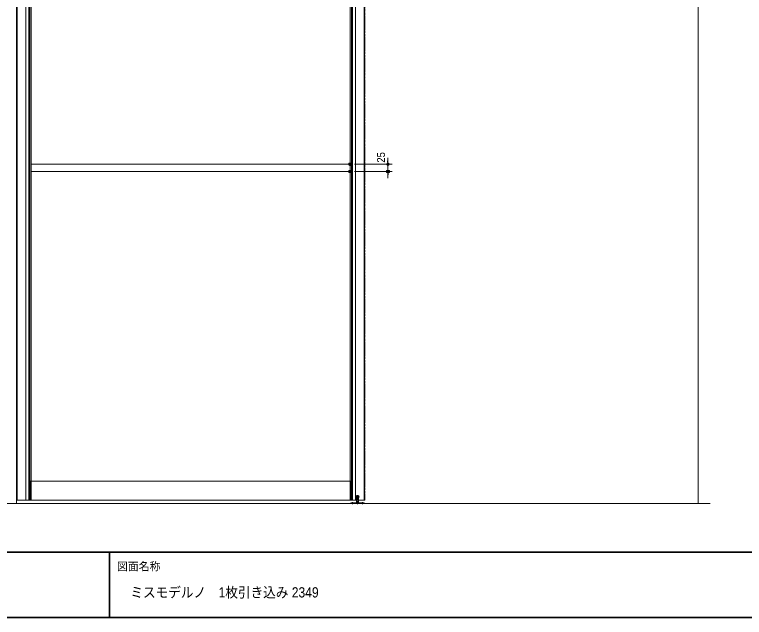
# Model space of a CAD drawing. Units: millimetres, scale not verified. Extents: x -4547 to 4547, y -2284 to 2284.
# Drawn here: x -3280 to -765, y -2078 to 0 of the extents above; entities that cross this region are included whole.
import ezdxf
from ezdxf.enums import TextEntityAlignment as Align

# ---------------------------------------------------------------- set-up
doc = ezdxf.new("R2010")
doc.units = ezdxf.units.MM
doc.header["$LTSCALE"] = 20
doc.header["$PDMODE"] = 32
doc.header["$PDSIZE"] = 10
for name, pattern in [('USER1', [10.5, 8, -0.5, 0.5, -0.5, 0.5, -0.5]), ('USER2', [2.91, 1.76, -0.4, 0.35, -0.4]), ('USER3', [1.11, 0.71, -0.4])]:
    doc.linetypes.add(name, pattern=pattern)
for name, color, linetype, lineweight in [('0-0_1図面枠', 7, 'Continuous', 20), ('0-1_3一般', 7, 'Continuous', 15), ('0-2_2寸法-2', 7, 'Continuous', 15), ('0-3_0', 7, 'Continuous', 25)]:
    doc.layers.add(name, color=color, linetype=linetype, lineweight=lineweight)
doc.layers.add('0-4_Defpoints', color=7, linetype='Continuous')
doc.styles.add('ＭＳ Ｐゴシック', font='')
doc.styles.get('ＭＳ Ｐゴシック').set_extended_font_data('MS PGothic')

# ---------------------------------------------------------------- blocks, each defined once
blk = doc.blocks.new('グループ-2')
at = {"layer": '0-0_1図面枠', "lineweight": 35}
for p, q in [((-60000, -37050), (60000, -37050)), ((-32250, -37050), (-32250, -41550))]:
    blk.add_line(p, q, dxfattribs=at)
blk.add_lwpolyline([(-60000, 41550), (60000, 41550), (60000, -41550), (-60000, -41550)], close=True, dxfattribs=at)
blk = doc.blocks.new('図面枠')
at = {"layer": '0-0_1図面枠'}
blk.add_blockref('グループ-2', (0, 0), dxfattribs=at)
at = {"layer": '0-0_1図面枠', "style": 'ＭＳ Ｐゴシック'}
blk.add_text('図面名称', height=550.3, dxfattribs=at).set_placement((-31725.1, -38474.8), align=Align.BOTTOM_LEFT)
blk = doc.blocks.new('グループ-21')
at = {"layer": '0-1_3一般'}
for p, q in [((-15234.6, -33166.3), (-15244.6, -33176.3)), ((-15244.6, -33226.3), (-15244.6, -33176.3)), ((-15234.6, -33166.3), (-15229.6, -33166.3)), ((-15229.6, -33166.3), (-15069.6, -33166.3)), ((-15192.1, -33166.3), (-15194.6, -33156.3)), ((-15104.6, -33156.3), (-15194.6, -33156.3)), ((-15107.1, -33166.3), (-15104.6, -33156.3)), ((-15069.6, -33166.3), (-15064.6, -33166.3)), ((-15054.6, -33176.3), (-15054.6, -33226.3)), ((-15249.6, -33226.3), (-15049.6, -33226.3)), ((-15249.6, -33246.3), (-15049.6, -33246.3)), ((-15244.6, -33296.3), (-15244.6, -33246.3)), ((-15234.6, -33306.3), (-15244.6, -33296.3)), ((-15244.6, -33296.3), (-15054.6, -33296.3)), ((-15229.6, -33306.3), (-15234.6, -33306.3)), ((-15069.6, -33306.3), (-15229.6, -33306.3)), ((-15219.6, -33636.3), (-15219.6, -33306.3)), ((-15079.6, -33636.3), (-15219.6, -33636.3)), ((-15079.6, -33636.3), (-15079.6, -33306.3)), ((-15064.6, -33306.3), (-15069.6, -33306.3)), ((-15064.6, -33306.3), (-15054.6, -33296.3)), ((-15054.6, -33246.3), (-15054.6, -33296.3))]:
    blk.add_line(p, q, dxfattribs=at)
at = {"layer": '0-1_3一般', "linetype": 'USER3'}
for p, q in [((-15229.6, -33166.3), (-15229.6, -33186.3)), ((-15107.6, -33186.3), (-15191.6, -33186.3)), ((-15107.6, -33286.3), (-15107.6, -33186.3)), ((-15069.6, -33186.3), (-15107.6, -33186.3)), ((-15069.6, -33166.3), (-15069.6, -33186.3)), ((-15549.6, -33696.3), (-15549.6, -33656.3)), ((-15449.6, -33656.3), (-15449.6, -33696.3)), ((-15229.6, -33306.3), (-15229.6, -33286.3)), ((-15199.6, -33676.3), (-15204.6, -33696.3)), ((-15204.6, -33696.3), (-15094.6, -33696.3)), ((-15199.6, -33636.3), (-15199.6, -33676.3)), ((-15199.6, -33636.3), (-15199.6, -33676.3)), ((-15149.6, -33679), (-15179.6, -33696.3)), ((-15119.6, -33696.3), (-15149.6, -33679)), ((-15099.6, -33676.3), (-15099.6, -33636.3)), ((-15099.6, -33676.3), (-15099.6, -33636.3)), ((-15094.6, -33696.3), (-15099.6, -33676.3)), ((-15069.6, -33306.3), (-15069.6, -33286.3)), ((-14849.6, -33696.3), (-14849.6, -33656.3)), ((-14749.6, -33656.3), (-14749.6, -33696.3))]:
    blk.add_line(p, q, dxfattribs=at)
at = {"layer": '0-1_3一般', "linetype": 'USER1'}
for p, q in [((-15189.6, -33176.3), (-15192.1, -33166.3)), ((-15189.6, -33286.3), (-15189.6, -33176.3)), ((-15109.6, -33176.3), (-15107.1, -33166.3)), ((-15109.6, -33286.3), (-15109.6, -33176.3)), ((-15219.6, -33286.3), (-15199.6, -33286.3)), ((-15219.6, -33306.3), (-15219.6, -33286.3)), ((-15199.6, -33286.3), (-15189.6, -33286.3)), ((-15189.6, -33286.3), (-15109.6, -33286.3)), ((-15109.6, -33286.3), (-15099.6, -33286.3)), ((-15099.6, -33286.3), (-15079.6, -33286.3)), ((-15079.6, -33306.3), (-15079.6, -33286.3))]:
    blk.add_line(p, q, dxfattribs=at)
at = {"layer": '0-1_3一般', "linetype": 'USER2'}
for p, q in [((-15149.6, -33736.3), (-15149.6, -33126.3)), ((-15149.6, -33146.3), (-15149.6, -33136.3)), ((-15149.6, -33326.3), (-15149.6, -33146.3)), ((-15149.6, -33326.3), (-15149.6, -33146.3)), ((-15499.6, -33736.3), (-15499.6, -33616.3)), ((-15259.6, -33236.3), (-15264.6, -33236.3)), ((-15059.6, -33236.3), (-15259.6, -33236.3)), ((-15149.6, -33336.3), (-15149.6, -33326.3)), ((-15149.6, -33736.3), (-15149.6, -33596.3)), ((-15034.6, -33236.3), (-15059.6, -33236.3)), ((-14799.6, -33736.3), (-14799.6, -33616.3))]:
    blk.add_line(p, q, dxfattribs=at)
at = {"layer": '0-1_3一般'}
for points in [[(-15064.6, -33166.3), (-15054.6, -33176.3), (-15244.6, -33176.3)], [(-15049.6, -33656.3), (-15049.6, -33636.3), (-15249.6, -33636.3), (-15249.6, -33656.3)]]:
    blk.add_lwpolyline(points, dxfattribs=at)
at = {"layer": '0-1_3一般', "linetype": 'USER3'}
for points in [[(-15191.6, -33286.3), (-15191.6, -33186.3), (-15229.6, -33186.3)], [(-15169.6, -33156.3), (-15149.6, -33167.8), (-15129.6, -33156.3)], [(-15249.6, -33696.3), (-15249.6, -33676.3), (-15049.6, -33676.3), (-15049.6, -33696.3)], [(-15069.6, -33286.3), (-15107.6, -33286.3), (-15191.6, -33286.3), (-15229.6, -33286.3)]]:
    blk.add_lwpolyline(points, dxfattribs=at)
at = {"layer": '0-1_3一般'}
blk.add_lwpolyline([(-14689.6, -33696.3), (-15609.6, -33696.3), (-15609.6, -33656.3), (-14689.6, -33656.3)], close=True, dxfattribs=at)
for centre, start, end in [((-15249.6, -33236.3), 90, 180), ((-15249.6, -33236.3), 180, 270), ((-15049.6, -33236.3), 0, 90), ((-15049.6, -33236.3), 270, 0)]:
    blk.add_arc(centre, 10, start, end, dxfattribs=at)
at = {"layer": '0-1_3一般', "linetype": 'USER3'}
for centre, start, end in [((-15249.6, -33236.3), 270, 90), ((-15049.6, -33236.3), 90, 180), ((-15049.6, -33236.3), 180, 270)]:
    blk.add_arc(centre, 10, start, end, dxfattribs=at)
blk = doc.blocks.new('グループ-27')
at = {"layer": '0-1_3一般'}
for p, q in [((-38599.6, -32186.3), (-38599.6, 12333.7)), ((-38011.5, 12333.7), (-38011.5, -33466.3)), ((-37809.6, 12333.7), (-37809.6, -33466.3)), ((-37727.6, 12333.7), (-37727.6, -33466.3)), ((-15571.6, -33466.3), (-15571.6, 12333.7)), ((-15489.6, -33466.3), (-15489.6, 12333.7)), ((-15287.6, -33466.3), (-15287.6, 12333.7)), ((-15649.6, -10316.3), (-15649.6, 11033.7)), ((-37649.6, -10316.3), (-37649.6, -32166.3)), ((-15649.6, -32166.3), (-15649.6, -10316.3)), ((-37649.6, -10816.3), (-15649.6, -10816.3)), ((-38599.6, -33466.3), (-38599.6, -32186.3)), ((-37649.6, -32166.3), (-15649.6, -32166.3)), ((-37649.6, -32166.3), (-37649.6, -33466.3)), ((-15649.6, -33466.3), (-15649.6, -32166.3)), ((-14699.6, -32186.3), (-14699.6, -33466.3)), ((-38519.6, -33466.3), (-38599.6, -33466.3)), ((-38155.6, -33466.3), (-38519.6, -33466.3)), ((-37679.6, -33466.3), (-38155.6, -33466.3)), ((-37649.6, -33466.3), (-37679.6, -33466.3)), ((-14699.6, -33466.3), (-37649.6, -33466.3)), ((-15619.6, -33466.3), (-15649.6, -33466.3)), ((-15143.6, -33466.3), (-15619.6, -33466.3)), ((-14779.6, -33466.3), (-15143.6, -33466.3)), ((-14699.6, -33466.3), (-14779.6, -33466.3))]:
    blk.add_line(p, q, dxfattribs=at)
at = {"layer": '0-1_3一般', "linetype": 'USER3'}
for p, q in [((-37679.6, -33466.3), (-37679.6, -32166.3)), ((-37679.6, -32166.3), (-37649.6, -32166.3)), ((-15649.6, -32166.3), (-15619.6, -32166.3)), ((-15619.6, -32166.3), (-15619.6, -33466.3))]:
    blk.add_line(p, q, dxfattribs=at)
at = {"layer": '0-1_3一般', "linetype": 'USER1'}
for points in [[(-38599.6, -33466.3), (-38649.6, -33466.3), (-38649.6, 12333.7), (-38599.6, 12333.7)], [(-14699.6, 12333.7), (-14649.6, 12333.7), (-14649.6, -33466.3), (-14699.6, -33466.3)]]:
    blk.add_lwpolyline(points, dxfattribs=at)
at = {"layer": '0-1_3一般'}
for points in [[(-37679.6, 12333.7), (-14699.6, 12333.7), (-14699.6, -32186.3)], [(-37649.6, 11033.7), (-37649.6, -10316.3), (-15649.6, -10316.3)]]:
    blk.add_lwpolyline(points, dxfattribs=at)
blk = doc.blocks.new('グループ-32')
at = {"layer": '0-1_3一般'}
for p, q in [((8330.4, -33696.3), (8330.4, 13303.7)), ((-39349.6, -33696.3), (9147.6, -33696.3))]:
    blk.add_line(p, q, dxfattribs=at)
blk.add_lwpolyline([(-38649.6, 14363.7), (-38649.6, 13303.7), (-38649.6, -33696.3)], dxfattribs=at)
blk = doc.blocks.new('グループ-34')
at = {"layer": '0-1_3一般'}
for name in ['グループ-32', 'グループ-27', 'グループ-21']:
    blk.add_blockref(name, (0, 0), dxfattribs=at)
blk = doc.blocks.new('_Dot')
at = {"layer": '0-3_0'}
blk.add_line((-10, 0), (-20, 0), dxfattribs=at)
for points in [[(0, 0), (-10, 0), (-9.92, 1.25)], [(0, 0), (-9.92, -1.25), (-10, 0)], [(0, 0), (-9.92, 1.25), (-9.69, 2.49)], [(0, 0), (-9.69, -2.49), (-9.92, -1.25)], [(0, 0), (-9.69, 2.49), (-9.3, 3.68)], [(0, 0), (-9.3, -3.68), (-9.69, -2.49)], [(0, 0), (-9.3, 3.68), (-8.76, 4.82)], [(0, 0), (-8.76, -4.82), (-9.3, -3.68)], [(0, 0), (-8.76, 4.82), (-8.09, 5.88)], [(0, 0), (-8.09, -5.88), (-8.76, -4.82)], [(0, 0), (-8.09, 5.88), (-7.29, 6.85)], [(0, 0), (-7.29, -6.85), (-8.09, -5.88)], [(0, 0), (-7.29, 6.85), (-6.37, 7.71)], [(0, 0), (-6.37, -7.71), (-7.29, -6.85)], [(0, 0), (-6.37, 7.71), (-5.36, 8.44)], [(0, 0), (-5.36, -8.44), (-6.37, -7.71)], [(0, 0), (-5.36, 8.44), (-4.26, 9.05)], [(0, 0), (-4.26, -9.05), (-5.36, -8.44)], [(0, 0), (-4.26, 9.05), (-3.09, 9.51)], [(0, 0), (-3.09, -9.51), (-4.26, -9.05)], [(0, 0), (-3.09, 9.51), (-1.87, 9.82)], [(0, 0), (-1.87, -9.82), (-3.09, -9.51)], [(0, 0), (-1.87, 9.82), (-0.63, 9.98)], [(0, 0), (-0.63, -9.98), (-1.87, -9.82)], [(0, 0), (-0.63, 9.98), (0.63, 9.98)], [(0, 0), (0.63, -9.98), (-0.63, -9.98)], [(0, 0), (0.63, 9.98), (1.87, 9.82)], [(0, 0), (1.87, 9.82), (3.09, 9.51)], [(0, 0), (3.09, 9.51), (4.26, 9.05)], [(0, 0), (4.26, 9.05), (5.36, 8.44)], [(0, 0), (5.36, 8.44), (6.37, 7.71)], [(0, 0), (6.37, 7.71), (7.29, 6.85)], [(0, 0), (7.29, 6.85), (8.09, 5.88)], [(0, 0), (8.09, 5.88), (8.76, 4.82)], [(0, 0), (8.76, 4.82), (9.3, 3.68)], [(0, 0), (9.3, 3.68), (9.69, 2.49)], [(0, 0), (9.69, 2.49), (9.92, 1.25)], [(0, 0), (9.92, 1.25), (10, 0)], [(0, 0), (1.87, -9.82), (0.63, -9.98)], [(0, 0), (3.09, -9.51), (1.87, -9.82)], [(0, 0), (4.26, -9.05), (3.09, -9.51)], [(0, 0), (5.36, -8.44), (4.26, -9.05)], [(0, 0), (6.37, -7.71), (5.36, -8.44)], [(0, 0), (7.29, -6.85), (6.37, -7.71)], [(0, 0), (8.09, -5.88), (7.29, -6.85)], [(0, 0), (8.76, -4.82), (8.09, -5.88)], [(0, 0), (9.3, -3.68), (8.76, -4.82)], [(0, 0), (9.69, -2.49), (9.3, -3.68)], [(0, 0), (9.92, -1.25), (9.69, -2.49)], [(0, 0), (10, 0), (9.92, -1.25)]]:
    blk.add_solid(points, dxfattribs=at)

msp = doc.modelspace()

# ---------------------------------------------------------------- linework, layer by layer
at = {"layer": '0-2_2寸法-2'}
for p, q in [((-1993.1, -504.56), (-1993.1, -493.3)), ((-2108.1, -515.81), (-1978.1, -515.81)), ((-1993.1, -515.81), (-1993.1, -540.81)), ((-2108.1, -540.81), (-1978.1, -540.81)), ((-1993.1, -552.07), (-1993.1, -563.32))]:
    msp.add_line(p, q, dxfattribs=at)
at = {"layer": '0-4_Defpoints'}
for p in [(-2123.1, -515.81), (-2123.1, -540.81), (-1993.1, -540.81)]:
    msp.add_point(p, dxfattribs=at)

# ---------------------------------------------------------------- block references
at = {"layer": '0-0_1図面枠', "xscale": 0.05, "yscale": 0.05}
msp.add_blockref('図面枠', (-1340.62, 0), dxfattribs=at)
at = {"layer": '0-1_3一般', "xscale": 0.05, "yscale": 0.05}
msp.add_blockref('グループ-34', (-1340.62, 0), dxfattribs=at)
at = {"layer": '0-2_2寸法-2', "xscale": 0.5627563, "yscale": 0.5627563}
for p, rotation in [((-1993.1, -515.81), 270), ((-1993.1, -540.81), 90)]:
    msp.add_blockref('_Dot', p, dxfattribs=dict(at, rotation=rotation))

# ---------------------------------------------------------------- texts
at = {"layer": '0-0_1図面枠', "style": 'ＭＳ Ｐゴシック', "width": 0.9}
msp.add_text('ミスモデルノ\u30001枚引き込み 2349', height=35.38, dxfattribs=at).set_placement((-2880.54, -2019.49), align=Align.BOTTOM_LEFT)
at = {"layer": '0-2_2寸法-2', "style": 'ＭＳ Ｐゴシック', "width": 0.9}
msp.add_text('25', height=27.57, rotation=90, dxfattribs=at).set_placement((-1994.96, -510.26), align=Align.BOTTOM_LEFT)

doc.saveas('drawing.dxf')
